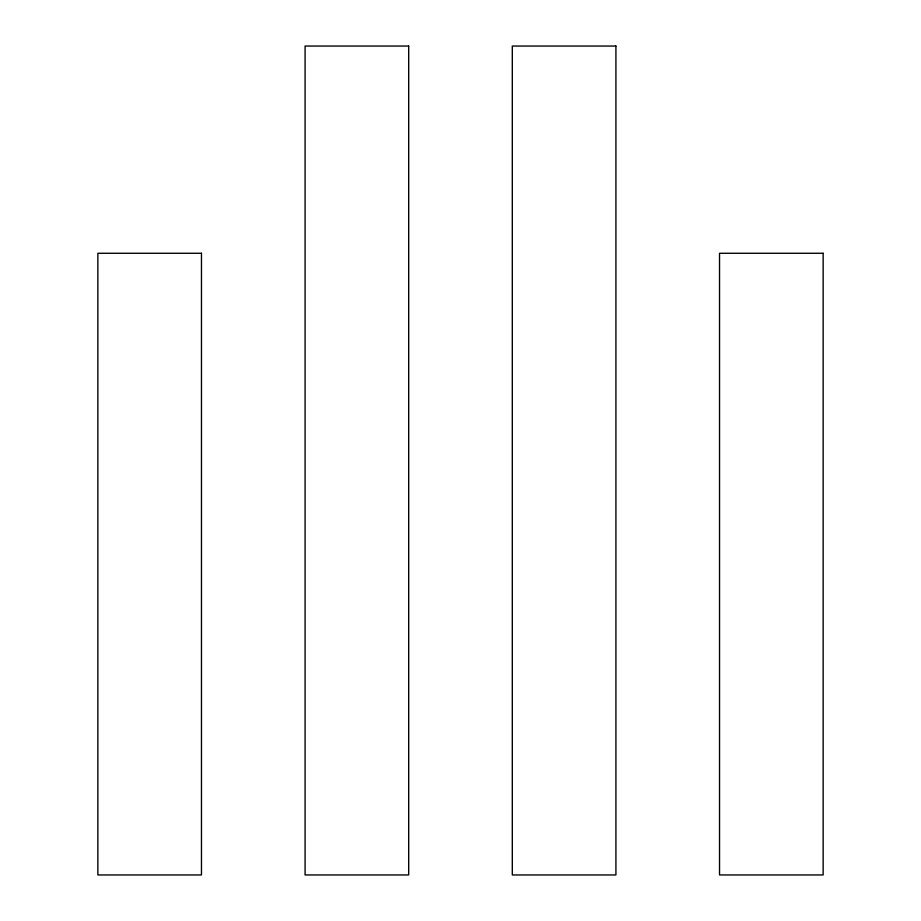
<?xml version="1.0" encoding="UTF-8"?>
<svg xmlns="http://www.w3.org/2000/svg" width="921" height="921" viewBox="0 0 921 921"><rect width="100%" height="100%" fill="white"/><g stroke="black" fill="none" stroke-linecap="round" stroke-linejoin="round"><path stroke-width="1.38" d="M408.694 46.05L305.081 46.05L305.081 874.95L408.694 874.95L408.694 46.05M615.919 46.05L512.306 46.05L512.306 874.95L615.919 874.95L615.919 46.05M201.469 253.275L97.856 253.275L97.856 874.95L201.469 874.95L201.469 253.275M823.144 253.275L719.531 253.275L719.531 874.95L823.144 874.95L823.144 253.275"/></g></svg>
